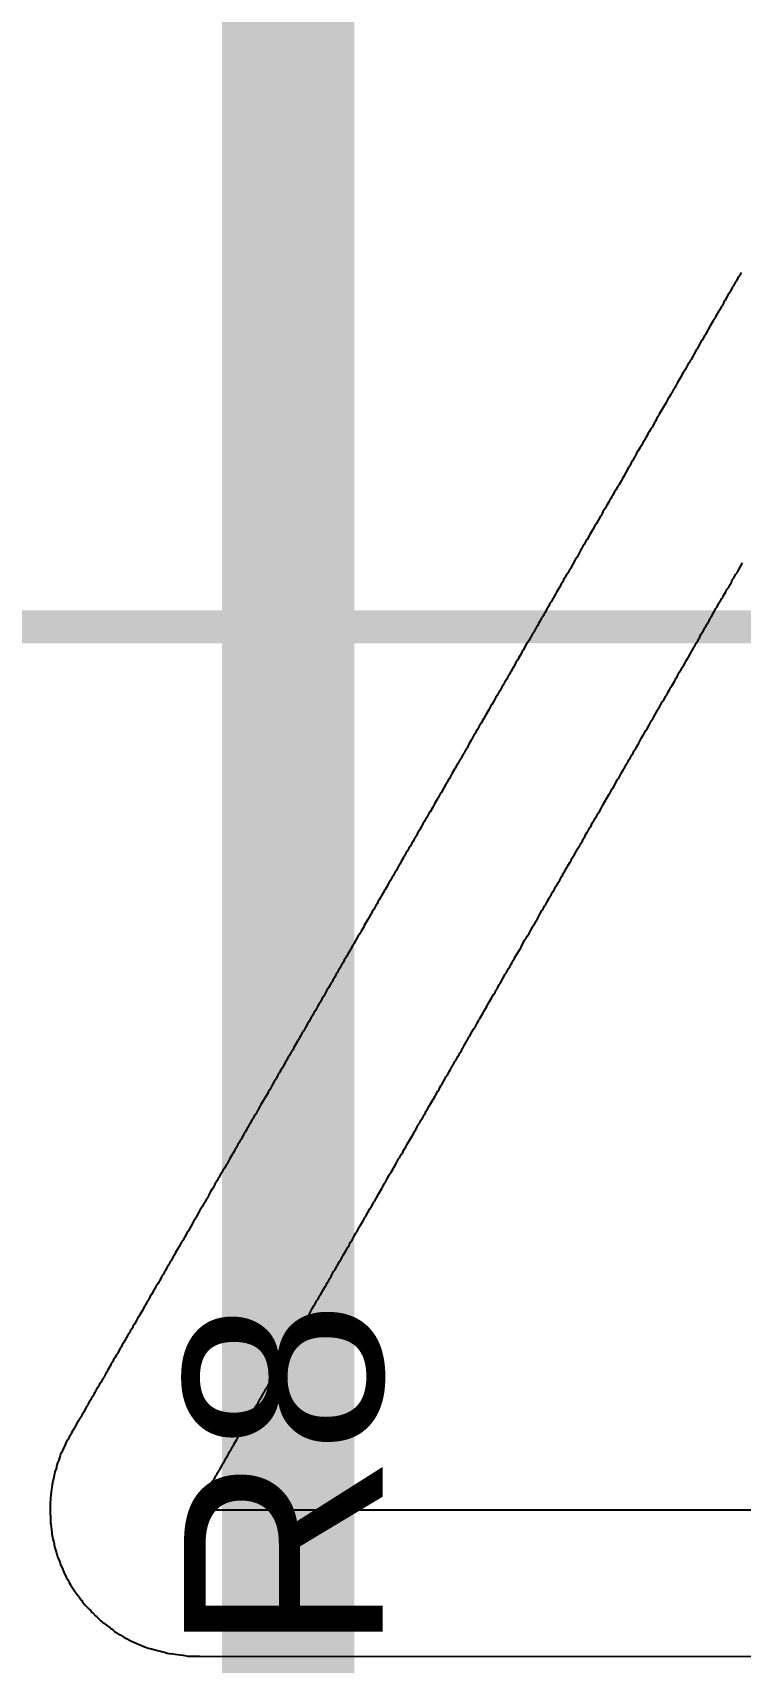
# Model space of a CAD drawing. Header units: inches. Extents: x -4 to 182, y -4 to 85.
# Drawn here: x 39.69 to 42.41, y 32.06 to 38.31 of the extents above; entities that cross this region are included whole.
import ezdxf

# ---------------------------------------------------------------- set-up
doc = ezdxf.new("R2010")
doc.units = ezdxf.units.IN
for name, color, linetype in [('Bottom Overlay', 54, 'Continuous'), ('Top Layer', 1, 'Continuous'), ('Top Overlay', 2, 'Continuous')]:
    doc.layers.add(name, color=color, linetype=linetype)
doc.styles.add('Arial', font='', dxfattribs={"height": 0.2})
doc.styles.add('Arial Black_Bold', font='', dxfattribs={"height": 0.2})
doc.styles.get('Arial').set_extended_font_data('Arial')
doc.styles.get('Arial Black_Bold').set_extended_font_data('Arial Black', bold=True)

# ---------------------------------------------------------------- blocks, each defined once
blk = doc.blocks.new('TB008A_508_02BE_15')
at = {"layer": 'Top Overlay'}
blk.add_lwpolyline([(-5.08, -6, 0.127, 0.127, 0), (5.08, -6, 0.127, 0.127, 0)], format="xyseb", dxfattribs=at)

msp = doc.modelspace()

# ---------------------------------------------------------------- linework, layer by layer
at = {"layer": 'Bottom Overlay'}
for p, q in [((42.4085, 37.3947), (42.4017, 37.3823)), ((42.377, 37.3407), (42.368, 37.3238)), ((42.3792, 37.343), (42.377, 37.3407)), ((42.3848, 37.3531), (42.3792, 37.343)), ((42.3871, 37.3587), (42.3848, 37.3531)), ((42.3893, 37.3609), (42.3871, 37.3587)), ((42.3961, 37.3733), (42.3893, 37.3609)), ((42.3983, 37.3789), (42.3961, 37.3733)), ((42.4017, 37.3823), (42.3983, 37.3789)), ((42.3331, 37.2642), (42.3252, 37.2496)), ((42.3354, 37.2665), (42.3331, 37.2642)), ((42.341, 37.2766), (42.3354, 37.2665)), ((42.3421, 37.2811), (42.341, 37.2766)), ((42.3466, 37.2879), (42.3421, 37.2811)), ((42.3556, 37.3047), (42.3466, 37.2879)), ((42.3579, 37.307), (42.3556, 37.3047)), ((42.3635, 37.3171), (42.3579, 37.307)), ((42.368, 37.3238), (42.3635, 37.3171)), ((42.2994, 37.2069), (42.2915, 37.1923)), ((42.3011, 37.2086), (42.2994, 37.2069)), ((42.3084, 37.2193), (42.3011, 37.2086)), ((42.3095, 37.2238), (42.3084, 37.2193)), ((42.314, 37.2305), (42.3095, 37.2238)), ((42.3185, 37.2384), (42.314, 37.2305)), ((42.3219, 37.2463), (42.3185, 37.2384)), ((42.3252, 37.2496), (42.3219, 37.2463)), ((42.269, 37.154), (42.2589, 37.1349)), ((42.2713, 37.1563), (42.269, 37.154)), ((42.2791, 37.1709), (42.2713, 37.1563)), ((42.2803, 37.1732), (42.2791, 37.1709)), ((42.2825, 37.1754), (42.2803, 37.1732)), ((42.2915, 37.1923), (42.2825, 37.1754)), ((42.2285, 37.0821), (42.224, 37.0753)), ((42.2375, 37.0989), (42.2285, 37.0821)), ((42.2398, 37.1012), (42.2375, 37.0989)), ((42.2499, 37.1203), (42.2398, 37.1012)), ((42.2544, 37.1282), (42.2499, 37.1203)), ((42.2589, 37.1349), (42.2544, 37.1282)), ((42.192, 37.0197), (42.1852, 37.0084)), ((42.1976, 37.0287), (42.192, 37.0197)), ((42.2044, 37.0422), (42.1976, 37.0287)), ((42.2094, 37.0483), (42.2044, 37.0422)), ((42.2105, 37.0506), (42.2094, 37.0483)), ((42.2139, 37.0585), (42.2105, 37.0506)), ((42.2162, 37.0607), (42.2139, 37.0585)), ((42.224, 37.0753), (42.2162, 37.0607)), ((42.1588, 36.9629), (42.1521, 36.9505)), ((42.1633, 36.9696), (42.1588, 36.9629)), ((42.1718, 36.9848), (42.1633, 36.9696)), ((42.1785, 36.9961), (42.1718, 36.9848)), ((42.1807, 37.0017), (42.1785, 36.9961)), ((42.1852, 37.0084), (42.1807, 37.0017)), ((42.1195, 36.8932), (42.115, 36.8864)), ((42.1251, 36.9033), (42.1195, 36.8932)), ((42.1273, 36.9089), (42.1251, 36.9033)), ((42.1318, 36.9157), (42.1273, 36.9089)), ((42.1386, 36.928), (42.1318, 36.9157)), ((42.1397, 36.9303), (42.1386, 36.928)), ((42.142, 36.9325), (42.1397, 36.9303)), ((42.1476, 36.9426), (42.142, 36.9325)), ((42.1498, 36.9483), (42.1476, 36.9426)), ((42.1521, 36.9505), (42.1498, 36.9483)), ((42.0852, 36.8353), (42.0784, 36.8218)), ((42.0925, 36.8459), (42.0852, 36.8353)), ((42.0936, 36.8504), (42.0925, 36.8459)), ((42.0981, 36.8572), (42.0936, 36.8504)), ((42.1048, 36.8696), (42.0981, 36.8572)), ((42.1093, 36.8763), (42.1048, 36.8696)), ((42.115, 36.8864), (42.1093, 36.8763)), ((42.0481, 36.7689), (42.0436, 36.7622)), ((42.0509, 36.7762), (42.0481, 36.7689)), ((42.0554, 36.783), (42.0509, 36.7762)), ((42.0621, 36.7953), (42.0554, 36.783)), ((42.0632, 36.7976), (42.0621, 36.7953)), ((42.0666, 36.801), (42.0632, 36.7976)), ((42.0756, 36.8178), (42.0666, 36.801)), ((42.0784, 36.8218), (42.0756, 36.8178)), ((42.007, 36.7009), (42.0053, 36.6947)), ((42.0126, 36.7087), (42.007, 36.7009)), ((42.0205, 36.7234), (42.0126, 36.7087)), ((42.0261, 36.7312), (42.0205, 36.7234)), ((42.0273, 36.7335), (42.0261, 36.7312)), ((42.0306, 36.7414), (42.0273, 36.7335)), ((42.034, 36.7447), (42.0306, 36.7414)), ((42.0385, 36.7526), (42.034, 36.7447)), ((42.0419, 36.7605), (42.0385, 36.7526)), ((42.0436, 36.7622), (42.0419, 36.7605)), ((41.9767, 36.6469), (41.9665, 36.6278)), ((41.9778, 36.6492), (41.9767, 36.6469)), ((41.9795, 36.6508), (41.9778, 36.6492)), ((41.984, 36.6576), (41.9795, 36.6508)), ((41.9868, 36.6649), (41.984, 36.6576)), ((41.9913, 36.6716), (41.9868, 36.6649)), ((41.9991, 36.6863), (41.9913, 36.6716)), ((42.0003, 36.6885), (41.9991, 36.6863)), ((42.0025, 36.6908), (42.0003, 36.6885)), ((42.0053, 36.6947), (42.0025, 36.6908)), ((41.9373, 36.5772), (41.935, 36.5749)), ((41.9384, 36.5794), (41.9373, 36.5772)), ((41.9407, 36.5817), (41.9384, 36.5794)), ((41.9474, 36.5941), (41.9407, 36.5817)), ((41.953, 36.6042), (41.9474, 36.5941)), ((41.9575, 36.6109), (41.953, 36.6042)), ((41.9665, 36.6278), (41.9575, 36.6109)), ((41.9013, 36.5165), (41.8934, 36.5018)), ((41.9024, 36.5187), (41.9013, 36.5165)), ((41.9047, 36.521), (41.9024, 36.5187)), ((41.9092, 36.5288), (41.9047, 36.521)), ((41.9126, 36.5367), (41.9092, 36.5288)), ((41.9148, 36.539), (41.9126, 36.5367)), ((41.9227, 36.5536), (41.9148, 36.539)), ((41.9272, 36.5603), (41.9227, 36.5536)), ((41.9339, 36.5727), (41.9272, 36.5603)), ((41.935, 36.5749), (41.9339, 36.5727)), ((41.8687, 36.4602), (41.853, 36.431)), ((41.871, 36.4625), (41.8687, 36.4602)), ((41.8755, 36.4704), (41.871, 36.4625)), ((41.8777, 36.476), (41.8755, 36.4704)), ((41.8833, 36.4839), (41.8777, 36.476)), ((41.8867, 36.4895), (41.8833, 36.4839)), ((41.8912, 36.4996), (41.8867, 36.4895)), ((41.8934, 36.5018), (41.8912, 36.4996)), ((41.8282, 36.3894), (41.826, 36.3871)), ((41.835, 36.4018), (41.8282, 36.3894)), ((41.8395, 36.4085), (41.835, 36.4018)), ((41.8473, 36.4231), (41.8395, 36.4085)), ((41.853, 36.431), (41.8473, 36.4231)), ((41.7922, 36.3275), (41.7832, 36.3107)), ((41.8001, 36.3399), (41.7922, 36.3275)), ((41.8012, 36.3444), (41.8001, 36.3399)), ((41.8057, 36.3512), (41.8012, 36.3444)), ((41.8125, 36.3635), (41.8057, 36.3512)), ((41.817, 36.3703), (41.8125, 36.3635)), ((41.826, 36.3871), (41.817, 36.3703)), ((41.7608, 36.2736), (41.7529, 36.259)), ((41.763, 36.2758), (41.7608, 36.2736)), ((41.772, 36.2927), (41.763, 36.2758)), ((41.7731, 36.2949), (41.772, 36.2927)), ((41.7787, 36.3028), (41.7731, 36.2949)), ((41.7832, 36.3107), (41.7787, 36.3028)), ((42.3995, 36.2556), (42.4051, 36.2635)), ((42.4051, 36.2635), (42.4141, 36.2803)), ((41.7236, 36.2072), (41.718, 36.1994)), ((41.7248, 36.2095), (41.7236, 36.2072)), ((41.727, 36.2151), (41.7248, 36.2095)), ((41.7349, 36.2275), (41.727, 36.2151)), ((41.7371, 36.2331), (41.7349, 36.2275)), ((41.7428, 36.241), (41.7371, 36.2331)), ((41.7484, 36.2511), (41.7428, 36.241)), ((41.7506, 36.2567), (41.7484, 36.2511)), ((41.7529, 36.259), (41.7506, 36.2567)), ((42.3668, 36.1982), (42.3713, 36.205)), ((42.3713, 36.205), (42.373, 36.2112)), ((42.373, 36.2112), (42.3753, 36.2168)), ((42.3753, 36.2168), (42.3792, 36.2207)), ((42.3792, 36.2207), (42.3803, 36.223)), ((42.3803, 36.223), (42.3882, 36.2376)), ((42.3882, 36.2376), (42.3927, 36.2421)), ((42.3927, 36.2421), (42.395, 36.2477)), ((42.395, 36.2477), (42.3995, 36.2556)), ((41.6854, 36.1443), (41.6826, 36.137)), ((41.6877, 36.1465), (41.6854, 36.1443)), ((41.6955, 36.1611), (41.6877, 36.1465)), ((41.7, 36.1679), (41.6955, 36.1611)), ((41.7057, 36.178), (41.7, 36.1679)), ((41.7102, 36.1847), (41.7057, 36.178)), ((41.718, 36.1994), (41.7102, 36.1847)), ((42.3275, 36.1319), (42.3342, 36.1443)), ((42.3342, 36.1443), (42.3376, 36.1476)), ((42.3376, 36.1476), (42.3399, 36.1533)), ((42.3399, 36.1533), (42.3455, 36.1634)), ((42.3455, 36.1634), (42.35, 36.1701)), ((42.35, 36.1701), (42.3511, 36.1746)), ((42.3511, 36.1746), (42.3534, 36.1769)), ((42.3534, 36.1769), (42.3545, 36.1791)), ((42.3545, 36.1791), (42.3595, 36.1853)), ((42.3595, 36.1853), (42.3668, 36.1982)), ((41.6494, 36.079), (41.6449, 36.0712)), ((41.6528, 36.0869), (41.6494, 36.079)), ((41.6551, 36.0892), (41.6528, 36.0869)), ((41.664, 36.106), (41.6551, 36.0892)), ((41.6657, 36.1077), (41.664, 36.106)), ((41.6702, 36.1145), (41.6657, 36.1077)), ((41.673, 36.1218), (41.6702, 36.1145)), ((41.6809, 36.133), (41.673, 36.1218)), ((41.6826, 36.137), (41.6809, 36.133)), ((42.2938, 36.0723), (42.3117, 36.106)), ((42.3117, 36.106), (42.314, 36.1083)), ((42.314, 36.1083), (42.3151, 36.1105)), ((42.3151, 36.1105), (42.3241, 36.1274)), ((42.3241, 36.1274), (42.3264, 36.1296)), ((42.3264, 36.1296), (42.3275, 36.1319)), ((41.6123, 36.0149), (41.6101, 36.0127)), ((41.6202, 36.0296), (41.6123, 36.0149)), ((41.6213, 36.0318), (41.6202, 36.0296)), ((41.623, 36.0335), (41.6213, 36.0318)), ((41.6275, 36.0402), (41.623, 36.0335)), ((41.6303, 36.0476), (41.6275, 36.0402)), ((41.6348, 36.0543), (41.6303, 36.0476)), ((41.6427, 36.0689), (41.6348, 36.0543)), ((41.6449, 36.0712), (41.6427, 36.0689)), ((42.2544, 36.006), (42.2589, 36.0138)), ((42.2589, 36.0138), (42.2634, 36.0206)), ((42.2634, 36.0206), (42.2701, 36.0329)), ((42.2701, 36.0329), (42.2724, 36.0352)), ((42.2724, 36.0352), (42.2758, 36.0431)), ((42.2758, 36.0431), (42.2803, 36.0509)), ((42.2803, 36.0509), (42.2859, 36.0588)), ((42.2859, 36.0588), (42.2887, 36.0661)), ((42.2887, 36.0661), (42.2904, 36.0678)), ((42.2904, 36.0678), (42.2915, 36.07)), ((42.2915, 36.07), (42.2938, 36.0723)), ((41.5876, 35.9745), (41.5718, 35.9452)), ((41.591, 35.9778), (41.5876, 35.9745)), ((41.5955, 35.9857), (41.591, 35.9778)), ((41.5988, 35.9936), (41.5955, 35.9857)), ((41.6011, 35.9958), (41.5988, 35.9936)), ((41.609, 36.0104), (41.6011, 35.9958)), ((41.6101, 36.0127), (41.609, 36.0104)), ((42.2083, 35.9216), (42.2263, 35.9553)), ((42.2263, 35.9553), (42.2285, 35.9576)), ((42.2285, 35.9576), (42.2297, 35.9598)), ((42.2297, 35.9598), (42.2342, 35.97)), ((42.2342, 35.97), (42.2353, 35.9722)), ((42.2353, 35.9722), (42.2432, 35.9835)), ((42.2432, 35.9835), (42.2443, 35.988)), ((42.2443, 35.988), (42.2499, 35.9958)), ((42.2499, 35.9958), (42.2544, 36.006)), ((41.5409, 35.8918), (41.5342, 35.8806)), ((41.5437, 35.8991), (41.5409, 35.8918)), ((41.5454, 35.9008), (41.5437, 35.8991)), ((41.5505, 35.907), (41.5454, 35.9008)), ((41.5516, 35.9092), (41.5505, 35.907)), ((41.5539, 35.9149), (41.5516, 35.9092)), ((41.5583, 35.9216), (41.5539, 35.9149)), ((41.564, 35.9317), (41.5583, 35.9216)), ((41.5662, 35.9374), (41.564, 35.9317)), ((41.5718, 35.9452), (41.5662, 35.9374)), ((42.1858, 35.8834), (42.1948, 35.9002)), ((42.1948, 35.9002), (42.1993, 35.907)), ((42.1993, 35.907), (42.2021, 35.9143)), ((42.2021, 35.9143), (42.2049, 35.9171)), ((42.2049, 35.9171), (42.206, 35.9194)), ((42.206, 35.9194), (42.2083, 35.9216)), ((41.5077, 35.8328), (41.4999, 35.8215)), ((41.5089, 35.835), (41.5077, 35.8328)), ((41.5134, 35.8451), (41.5089, 35.835)), ((41.5156, 35.8474), (41.5134, 35.8451)), ((41.5201, 35.8553), (41.5156, 35.8474)), ((41.5235, 35.8631), (41.5201, 35.8553)), ((41.5257, 35.8654), (41.5235, 35.8631)), ((41.5342, 35.8806), (41.5257, 35.8654)), ((42.1442, 35.8114), (42.1521, 35.826)), ((42.1521, 35.826), (42.1566, 35.8328)), ((42.1566, 35.8328), (42.1577, 35.8373)), ((42.1577, 35.8373), (42.1633, 35.8451)), ((42.1633, 35.8451), (42.1644, 35.8474)), ((42.1644, 35.8474), (42.1723, 35.862)), ((42.1723, 35.862), (42.1746, 35.8643)), ((42.1746, 35.8643), (42.1757, 35.8665)), ((42.1757, 35.8665), (42.1836, 35.8811)), ((42.1836, 35.8811), (42.1858, 35.8834)), ((41.4673, 35.7653), (41.4605, 35.7529)), ((41.4718, 35.7721), (41.4673, 35.7653)), ((41.4796, 35.7867), (41.4718, 35.7721)), ((41.4819, 35.7889), (41.4796, 35.7867)), ((41.4914, 35.8064), (41.4819, 35.7889)), ((41.4988, 35.817), (41.4914, 35.8064)), ((41.4999, 35.8215), (41.4988, 35.817)), ((42.1116, 35.7552), (42.1195, 35.7698)), ((42.1195, 35.7698), (42.1217, 35.7721)), ((42.1217, 35.7721), (42.1296, 35.7867)), ((42.1296, 35.7867), (42.1341, 35.7934)), ((42.1341, 35.7934), (42.1375, 35.8013)), ((42.1375, 35.8013), (42.1386, 35.8035)), ((42.1386, 35.8035), (42.1442, 35.8114)), ((41.4358, 35.7102), (41.429, 35.6978)), ((41.4403, 35.717), (41.4358, 35.7102)), ((41.447, 35.7293), (41.4403, 35.717)), ((41.4481, 35.7316), (41.447, 35.7293)), ((41.4526, 35.7383), (41.4481, 35.7316)), ((41.4605, 35.7529), (41.4526, 35.7383)), ((42.079, 35.699), (42.0801, 35.7012)), ((42.0801, 35.7012), (42.088, 35.7158)), ((42.088, 35.7158), (42.0902, 35.7181)), ((42.0902, 35.7181), (42.1003, 35.7372)), ((42.1003, 35.7372), (42.106, 35.7473)), ((42.106, 35.7473), (42.1116, 35.7552)), ((41.3964, 35.6416), (41.3919, 35.6349)), ((41.4032, 35.654), (41.3964, 35.6416)), ((41.411, 35.6652), (41.4032, 35.654)), ((41.4122, 35.6675), (41.411, 35.6652)), ((41.4144, 35.6731), (41.4122, 35.6675)), ((41.4212, 35.6832), (41.4144, 35.6731)), ((41.4223, 35.6855), (41.4212, 35.6832)), ((41.4268, 35.6956), (41.4223, 35.6855)), ((41.429, 35.6978), (41.4268, 35.6956)), ((42.0419, 35.636), (42.0475, 35.6439)), ((42.0475, 35.6439), (42.0554, 35.6585)), ((42.0554, 35.6585), (42.0644, 35.6754)), ((42.0644, 35.6754), (42.0666, 35.6776)), ((42.0666, 35.6776), (42.0677, 35.6798)), ((42.0677, 35.6798), (42.0767, 35.6967)), ((42.0767, 35.6967), (42.079, 35.699)), ((41.3604, 35.5798), (41.3576, 35.5725)), ((41.3638, 35.5854), (41.3604, 35.5798)), ((41.3717, 35.6), (41.3638, 35.5854)), ((41.3728, 35.6023), (41.3717, 35.6)), ((41.3751, 35.6045), (41.3728, 35.6023)), ((41.3829, 35.6191), (41.3751, 35.6045)), ((41.3886, 35.627), (41.3829, 35.6191)), ((41.3897, 35.6292), (41.3886, 35.627)), ((41.3919, 35.6349), (41.3897, 35.6292)), ((42.0025, 35.5663), (42.0115, 35.5831)), ((42.0115, 35.5831), (42.0149, 35.5865)), ((42.0149, 35.5865), (42.0183, 35.5944)), ((42.0183, 35.5944), (42.0261, 35.609)), ((42.0261, 35.609), (42.0318, 35.6191)), ((42.0318, 35.6191), (42.034, 35.6214)), ((42.034, 35.6214), (42.0351, 35.6236)), ((42.0351, 35.6236), (42.0419, 35.636)), ((41.329, 35.5247), (41.3222, 35.5123)), ((41.3301, 35.5269), (41.329, 35.5247)), ((41.3323, 35.5292), (41.3301, 35.5269)), ((41.3368, 35.537), (41.3323, 35.5292)), ((41.3413, 35.5472), (41.3368, 35.537)), ((41.3436, 35.5494), (41.3413, 35.5472)), ((41.3514, 35.564), (41.3436, 35.5494)), ((41.3526, 35.5663), (41.3514, 35.564)), ((41.3548, 35.5685), (41.3526, 35.5663)), ((41.3576, 35.5725), (41.3548, 35.5685)), ((41.971, 35.5112), (41.9744, 35.5191)), ((41.9744, 35.5191), (41.9778, 35.5247)), ((41.9778, 35.5247), (41.9823, 35.5314)), ((41.9823, 35.5314), (41.989, 35.5438)), ((41.989, 35.5438), (41.9935, 35.5505)), ((41.9935, 35.5505), (41.9963, 35.5578)), ((41.9963, 35.5578), (41.9991, 35.5618)), ((41.9991, 35.5618), (42.0014, 35.564)), ((42.0014, 35.564), (42.0025, 35.5663)), ((41.2885, 35.4538), (41.284, 35.4471)), ((41.2941, 35.4639), (41.2885, 35.4538)), ((41.2975, 35.4718), (41.2941, 35.4639)), ((41.2997, 35.4741), (41.2975, 35.4718)), ((41.3076, 35.4887), (41.2997, 35.4741)), ((41.3087, 35.4909), (41.3076, 35.4887)), ((41.311, 35.4932), (41.3087, 35.4909)), ((41.32, 35.5101), (41.311, 35.4932)), ((41.3222, 35.5123), (41.32, 35.5101)), ((41.9339, 35.4493), (41.9373, 35.4527)), ((41.9373, 35.4527), (41.9384, 35.455)), ((41.9384, 35.455), (41.9463, 35.4696)), ((41.9463, 35.4696), (41.9485, 35.4718)), ((41.9485, 35.4718), (41.9508, 35.4774)), ((41.9508, 35.4774), (41.9564, 35.4876)), ((41.9564, 35.4876), (41.9587, 35.4898)), ((41.9587, 35.4898), (41.9598, 35.4921)), ((41.9598, 35.4921), (41.9688, 35.5089)), ((41.9688, 35.5089), (41.971, 35.5112)), ((41.2536, 35.3942), (41.2457, 35.3796)), ((41.2547, 35.3965), (41.2536, 35.3942)), ((41.257, 35.3987), (41.2547, 35.3965)), ((41.2671, 35.4178), (41.257, 35.3987)), ((41.2761, 35.4347), (41.2671, 35.4178)), ((41.2784, 35.437), (41.2761, 35.4347)), ((41.284, 35.4471), (41.2784, 35.437)), ((41.8934, 35.3785), (41.9013, 35.3931)), ((41.9013, 35.3931), (41.9047, 35.3965)), ((41.9047, 35.3965), (41.9058, 35.3987)), ((41.9058, 35.3987), (41.9137, 35.4133)), ((41.9137, 35.4133), (41.9182, 35.4201)), ((41.9182, 35.4201), (41.9339, 35.4493)), ((41.2143, 35.3256), (41.2098, 35.3189)), ((41.2233, 35.3414), (41.2143, 35.3256)), ((41.2311, 35.356), (41.2233, 35.3414)), ((41.2356, 35.3627), (41.2311, 35.356)), ((41.2424, 35.3751), (41.2356, 35.3627)), ((41.2435, 35.3774), (41.2424, 35.3751)), ((41.2457, 35.3796), (41.2435, 35.3774)), ((41.8631, 35.3245), (41.8721, 35.3414)), ((41.8721, 35.3414), (41.8743, 35.3436)), ((41.8743, 35.3436), (41.8777, 35.3515)), ((41.8777, 35.3515), (41.8788, 35.3538)), ((41.8788, 35.3538), (41.8878, 35.3684)), ((41.8878, 35.3684), (41.8934, 35.3785)), ((41.1805, 35.2672), (41.176, 35.2604)), ((41.1873, 35.2795), (41.1805, 35.2672)), ((41.1918, 35.2874), (41.1873, 35.2795)), ((41.1996, 35.302), (41.1918, 35.2874)), ((41.2019, 35.3043), (41.1996, 35.302)), ((41.2098, 35.3189), (41.2019, 35.3043)), ((41.8204, 35.2503), (41.8282, 35.2649)), ((41.8282, 35.2649), (41.8327, 35.2717)), ((41.8327, 35.2717), (41.8338, 35.2762)), ((41.8338, 35.2762), (41.8383, 35.284)), ((41.8383, 35.284), (41.8406, 35.2863)), ((41.8406, 35.2863), (41.8417, 35.2885)), ((41.8417, 35.2885), (41.8485, 35.3009)), ((41.8485, 35.3009), (41.853, 35.3076)), ((41.853, 35.3076), (41.8597, 35.32)), ((41.8597, 35.32), (41.862, 35.3223)), ((41.862, 35.3223), (41.8631, 35.3245)), ((41.1445, 35.2053), (41.1378, 35.193)), ((41.149, 35.2121), (41.1445, 35.2053)), ((41.1524, 35.2177), (41.149, 35.2121)), ((41.1569, 35.2278), (41.1524, 35.2177)), ((41.158, 35.2301), (41.1569, 35.2278)), ((41.1603, 35.2323), (41.158, 35.2301)), ((41.1631, 35.2362), (41.1603, 35.2323)), ((41.1659, 35.2436), (41.1631, 35.2362)), ((41.1738, 35.2548), (41.1659, 35.2436)), ((41.176, 35.2604), (41.1738, 35.2548)), ((41.7889, 35.1963), (41.7911, 35.2019)), ((41.7911, 35.2019), (41.799, 35.2132)), ((41.799, 35.2132), (41.8012, 35.2188)), ((41.8012, 35.2188), (41.8057, 35.2267)), ((41.8057, 35.2267), (41.808, 35.2289)), ((41.808, 35.2289), (41.8114, 35.2368)), ((41.8114, 35.2368), (41.817, 35.2469)), ((41.817, 35.2469), (41.8204, 35.2503)), ((41.1097, 35.1446), (41.1041, 35.1345)), ((41.1131, 35.1525), (41.1097, 35.1446)), ((41.1153, 35.1547), (41.1131, 35.1525)), ((41.1232, 35.1693), (41.1153, 35.1547)), ((41.1277, 35.1761), (41.1232, 35.1693)), ((41.1333, 35.1862), (41.1277, 35.1761)), ((41.1378, 35.193), (41.1333, 35.1862)), ((41.7506, 35.1311), (41.7563, 35.139)), ((41.7563, 35.139), (41.7591, 35.1463)), ((41.7591, 35.1463), (41.7608, 35.1502)), ((41.7608, 35.1502), (41.7686, 35.1615)), ((41.7686, 35.1615), (41.7754, 35.1738)), ((41.7754, 35.1738), (41.7799, 35.1817)), ((41.7799, 35.1817), (41.781, 35.184)), ((41.781, 35.184), (41.7889, 35.1963)), ((41.0748, 35.0828), (41.0692, 35.0749)), ((41.0759, 35.085), (41.0748, 35.0828)), ((41.0804, 35.0951), (41.0759, 35.085)), ((41.0816, 35.0974), (41.0804, 35.0951)), ((41.0838, 35.0996), (41.0816, 35.0974)), ((41.0917, 35.1142), (41.0838, 35.0996)), ((41.0928, 35.1165), (41.0917, 35.1142)), ((41.0951, 35.1187), (41.0928, 35.1165)), ((41.0996, 35.1266), (41.0951, 35.1187)), ((41.1018, 35.1322), (41.0996, 35.1266)), ((41.1041, 35.1345), (41.1018, 35.1322)), ((41.7124, 35.0636), (41.7203, 35.0783)), ((41.7203, 35.0783), (41.7225, 35.0805)), ((41.7225, 35.0805), (41.7259, 35.0884)), ((41.7259, 35.0884), (41.7304, 35.0962)), ((41.7304, 35.0962), (41.7349, 35.103)), ((41.7349, 35.103), (41.7377, 35.1103)), ((41.7377, 35.1103), (41.7405, 35.1142)), ((41.7405, 35.1142), (41.7428, 35.1165)), ((41.7428, 35.1165), (41.7439, 35.1187)), ((41.7439, 35.1187), (41.7506, 35.1311)), ((41.0377, 35.0209), (41.0298, 35.0063)), ((41.0388, 35.0232), (41.0377, 35.0209)), ((41.0411, 35.0254), (41.0388, 35.0232)), ((41.0467, 35.0355), (41.0411, 35.0254)), ((41.0501, 35.0411), (41.0467, 35.0355)), ((41.0591, 35.058), (41.0501, 35.0411)), ((41.0602, 35.0603), (41.0591, 35.058)), ((41.0625, 35.0625), (41.0602, 35.0603)), ((41.0681, 35.0726), (41.0625, 35.0625)), ((41.0692, 35.0749), (41.0681, 35.0726)), ((41.6798, 35.0074), (41.6832, 35.0153)), ((41.6832, 35.0153), (41.6843, 35.0175)), ((41.6843, 35.0175), (41.6922, 35.0288)), ((41.6922, 35.0288), (41.6989, 35.0411)), ((41.6989, 35.0411), (41.7034, 35.0479)), ((41.7034, 35.0479), (41.7045, 35.0524)), ((41.7045, 35.0524), (41.7124, 35.0636)), ((40.9984, 34.9512), (40.9927, 34.9433)), ((41.0062, 34.9658), (40.9984, 34.9512)), ((41.0096, 34.9714), (41.0062, 34.9658)), ((41.0113, 34.9731), (41.0096, 34.9714)), ((41.0141, 34.9804), (41.0113, 34.9731)), ((41.0197, 34.9883), (41.0141, 34.9804)), ((41.0231, 34.9939), (41.0197, 34.9883)), ((41.0276, 35.004), (41.0231, 34.9939)), ((41.0298, 35.0063), (41.0276, 35.004)), ((41.6438, 34.9467), (41.6483, 34.9534)), ((41.6483, 34.9534), (41.6551, 34.9658)), ((41.6551, 34.9658), (41.6573, 34.9681)), ((41.6573, 34.9681), (41.6663, 34.9849)), ((41.6663, 34.9849), (41.6708, 34.9917)), ((41.6708, 34.9917), (41.6719, 34.9962)), ((41.6719, 34.9962), (41.6798, 35.0074)), ((40.9613, 34.8893), (40.9584, 34.882)), ((40.9657, 34.8961), (40.9613, 34.8893)), ((40.9714, 34.9062), (40.9657, 34.8961)), ((40.9759, 34.913), (40.9714, 34.9062)), ((40.9804, 34.9208), (40.9759, 34.913)), ((40.986, 34.9298), (40.9804, 34.9208)), ((40.9899, 34.936), (40.986, 34.9298)), ((40.9927, 34.9433), (40.9899, 34.936)), ((41.6078, 34.8848), (41.6179, 34.8995)), ((41.6179, 34.8995), (41.6191, 34.904)), ((41.6191, 34.904), (41.6269, 34.9152)), ((41.6269, 34.9152), (41.6348, 34.9298)), ((41.6348, 34.9298), (41.6438, 34.9467)), ((40.9309, 34.8354), (40.9219, 34.8185)), ((40.9388, 34.85), (40.9309, 34.8354)), ((40.9444, 34.8579), (40.9388, 34.85)), ((40.95, 34.868), (40.9444, 34.8579)), ((40.9584, 34.882), (40.95, 34.868)), ((41.5696, 34.8174), (41.5786, 34.8342)), ((41.5786, 34.8342), (41.5808, 34.8365)), ((41.5808, 34.8365), (41.582, 34.8387)), ((41.582, 34.8387), (41.5876, 34.8489)), ((41.5876, 34.8489), (41.5932, 34.8567)), ((41.5932, 34.8567), (41.6011, 34.8714)), ((41.6011, 34.8714), (41.6067, 34.8803)), ((41.6067, 34.8803), (41.6078, 34.8848)), ((40.8904, 34.7645), (40.8848, 34.7567)), ((40.8949, 34.7724), (40.8904, 34.7645)), ((40.8983, 34.7803), (40.8949, 34.7724)), ((40.9005, 34.7825), (40.8983, 34.7803)), ((40.9062, 34.7926), (40.9005, 34.7825)), ((40.9106, 34.7994), (40.9062, 34.7926)), ((40.9185, 34.814), (40.9106, 34.7994)), ((40.9196, 34.8162), (40.9185, 34.814)), ((40.9219, 34.8185), (40.9196, 34.8162)), ((41.5314, 34.7522), (41.5387, 34.7628)), ((41.5387, 34.7628), (41.5415, 34.769)), ((41.5415, 34.769), (41.5471, 34.7791)), ((41.5471, 34.7791), (41.5494, 34.7814)), ((41.5494, 34.7814), (41.5572, 34.796)), ((41.5572, 34.796), (41.5628, 34.8039)), ((41.5628, 34.8039), (41.5651, 34.8095)), ((41.5651, 34.8095), (41.5696, 34.8174)), ((40.8544, 34.7038), (40.8499, 34.6937)), ((40.8555, 34.7061), (40.8544, 34.7038)), ((40.8578, 34.7083), (40.8555, 34.7061)), ((40.8634, 34.7184), (40.8578, 34.7083)), ((40.8679, 34.7252), (40.8634, 34.7184)), ((40.8724, 34.733), (40.8679, 34.7252)), ((40.8758, 34.7409), (40.8724, 34.733)), ((40.8775, 34.7426), (40.8758, 34.7409)), ((40.882, 34.7493), (40.8775, 34.7426)), ((40.8848, 34.7567), (40.882, 34.7493)), ((41.4943, 34.6858), (41.5032, 34.7027)), ((41.5032, 34.7027), (41.5055, 34.7049)), ((41.5055, 34.7049), (41.5066, 34.7072)), ((41.5066, 34.7072), (41.5156, 34.724)), ((41.5156, 34.724), (41.5201, 34.7308)), ((41.5201, 34.7308), (41.5257, 34.7409)), ((41.5257, 34.7409), (41.5302, 34.7477)), ((41.5302, 34.7477), (41.5314, 34.7522)), ((40.8184, 34.6408), (40.8128, 34.6307)), ((40.8241, 34.6498), (40.8184, 34.6408)), ((40.8319, 34.6644), (40.8241, 34.6498)), ((40.8331, 34.6667), (40.8319, 34.6644)), ((40.8353, 34.6689), (40.8331, 34.6667)), ((40.8381, 34.6729), (40.8353, 34.6689)), ((40.8409, 34.6802), (40.8381, 34.6729)), ((40.8488, 34.6914), (40.8409, 34.6802)), ((40.8499, 34.6937), (40.8488, 34.6914)), ((41.4639, 34.633), (41.4661, 34.6386)), ((41.4661, 34.6386), (41.4735, 34.6493)), ((41.4735, 34.6493), (41.4802, 34.6628)), ((41.4802, 34.6628), (41.483, 34.6667)), ((41.483, 34.6667), (41.492, 34.6836)), ((41.492, 34.6836), (41.4943, 34.6858)), ((40.7813, 34.5756), (40.7768, 34.5689)), ((40.7903, 34.5925), (40.7813, 34.5756)), ((40.7926, 34.5947), (40.7903, 34.5925)), ((40.7982, 34.6048), (40.7926, 34.5947)), ((40.8004, 34.6105), (40.7982, 34.6048)), ((40.8061, 34.6183), (40.8004, 34.6105)), ((40.8128, 34.6307), (40.8061, 34.6183)), ((41.4279, 34.5722), (41.4324, 34.579)), ((41.4324, 34.579), (41.4347, 34.5846)), ((41.4347, 34.5846), (41.4358, 34.5869)), ((41.4358, 34.5869), (41.4431, 34.5975)), ((41.4431, 34.5975), (41.4515, 34.6127)), ((41.4515, 34.6127), (41.4583, 34.6251)), ((41.4583, 34.6251), (41.4639, 34.633)), ((40.7442, 34.5126), (40.7375, 34.5003)), ((40.7487, 34.5194), (40.7442, 34.5126)), ((40.7572, 34.5346), (40.7487, 34.5194)), ((40.7645, 34.5453), (40.7572, 34.5346)), ((40.7656, 34.5497), (40.7645, 34.5453)), ((40.7701, 34.5565), (40.7656, 34.5497)), ((40.7757, 34.5644), (40.7701, 34.5565)), ((40.7768, 34.5689), (40.7757, 34.5644)), ((41.3897, 34.5048), (41.3964, 34.5171)), ((41.3964, 34.5171), (41.4009, 34.5239)), ((41.4009, 34.5239), (41.402, 34.5284)), ((41.402, 34.5284), (41.4043, 34.5306)), ((41.4043, 34.5306), (41.4054, 34.5329)), ((41.4054, 34.5329), (41.4099, 34.5396)), ((41.4099, 34.5396), (41.4178, 34.5542)), ((41.4178, 34.5542), (41.42, 34.5565)), ((41.42, 34.5565), (41.4223, 34.5621)), ((41.4223, 34.5621), (41.4279, 34.5722)), ((40.7099, 34.4514), (40.706, 34.4452)), ((40.7127, 34.4587), (40.7099, 34.4514)), ((40.7172, 34.4654), (40.7127, 34.4587)), ((40.724, 34.4778), (40.7172, 34.4654)), ((40.7296, 34.4857), (40.724, 34.4778)), ((40.7375, 34.5003), (40.7296, 34.4857)), ((41.3559, 34.4463), (41.3638, 34.4609)), ((41.3638, 34.4609), (41.3661, 34.4632)), ((41.3661, 34.4632), (41.3762, 34.4823)), ((41.3762, 34.4823), (41.3818, 34.4924)), ((41.3818, 34.4924), (41.3897, 34.5048)), ((40.6723, 34.3889), (40.6621, 34.3698)), ((40.6745, 34.3912), (40.6723, 34.3889)), ((40.6813, 34.4036), (40.6745, 34.3912)), ((40.6824, 34.4058), (40.6813, 34.4036)), ((40.6846, 34.4081), (40.6824, 34.4058)), ((40.6886, 34.4142), (40.6846, 34.4081)), ((40.6914, 34.4216), (40.6886, 34.4142)), ((40.6959, 34.4283), (40.6914, 34.4216)), ((40.7037, 34.4429), (40.6959, 34.4283)), ((40.706, 34.4452), (40.7037, 34.4429)), ((41.3211, 34.3867), (41.3256, 34.3946)), ((41.3256, 34.3946), (41.3267, 34.3968)), ((41.3267, 34.3968), (41.3346, 34.4092)), ((41.3346, 34.4092), (41.3368, 34.4148)), ((41.3368, 34.4148), (41.3413, 34.4227)), ((41.3413, 34.4227), (41.3436, 34.4249)), ((41.3436, 34.4249), (41.3447, 34.4272)), ((41.3447, 34.4272), (41.3537, 34.444)), ((41.3537, 34.444), (41.3559, 34.4463)), ((40.6374, 34.3282), (40.6352, 34.3226)), ((40.6419, 34.335), (40.6374, 34.3282)), ((40.6464, 34.3428), (40.6419, 34.335)), ((40.6515, 34.3513), (40.6464, 34.3428)), ((40.6571, 34.3603), (40.6515, 34.3513)), ((40.6599, 34.3676), (40.6571, 34.3603)), ((40.6621, 34.3698), (40.6599, 34.3676)), ((41.2795, 34.3136), (41.2885, 34.3305)), ((41.2885, 34.3305), (41.293, 34.3372)), ((41.293, 34.3372), (41.2997, 34.3496)), ((41.2997, 34.3496), (41.302, 34.3518)), ((41.302, 34.3518), (41.3042, 34.3575)), ((41.3042, 34.3575), (41.3098, 34.3676)), ((41.3098, 34.3676), (41.3121, 34.3698)), ((41.3121, 34.3698), (41.3132, 34.3721)), ((41.3132, 34.3721), (41.3211, 34.3867)), ((40.607, 34.2743), (40.5992, 34.2596)), ((40.616, 34.2911), (40.607, 34.2743)), ((40.6233, 34.3007), (40.616, 34.2911)), ((40.6262, 34.308), (40.6233, 34.3007)), ((40.6307, 34.3147), (40.6262, 34.308)), ((40.6352, 34.3226), (40.6307, 34.3147)), ((41.2491, 34.2608), (41.2519, 34.2681)), ((41.2519, 34.2681), (41.2564, 34.2748)), ((41.2564, 34.2748), (41.2581, 34.2765)), ((41.2581, 34.2765), (41.2761, 34.3102)), ((41.2761, 34.3102), (41.2795, 34.3136)), ((40.5654, 34.2023), (40.5609, 34.1955)), ((40.5733, 34.2169), (40.5654, 34.2023)), ((40.5756, 34.2192), (40.5733, 34.2169)), ((40.5812, 34.2293), (40.5756, 34.2192)), ((40.5924, 34.2473), (40.5812, 34.2293)), ((40.5935, 34.2518), (40.5924, 34.2473)), ((40.5992, 34.2596), (40.5935, 34.2518)), ((41.212, 34.1989), (41.2165, 34.2057)), ((41.2165, 34.2057), (41.2233, 34.218)), ((41.2233, 34.218), (41.2255, 34.2203)), ((41.2255, 34.2203), (41.2266, 34.2225)), ((41.2266, 34.2225), (41.2334, 34.2349)), ((41.2334, 34.2349), (41.2356, 34.2371)), ((41.2356, 34.2371), (41.2367, 34.2394)), ((41.2367, 34.2394), (41.2446, 34.254)), ((41.2446, 34.254), (41.2491, 34.2608)), ((40.5306, 34.1427), (40.5227, 34.1281)), ((40.5362, 34.1506), (40.5306, 34.1427)), ((40.5373, 34.1528), (40.5362, 34.1506)), ((40.5396, 34.1584), (40.5373, 34.1528)), ((40.5452, 34.1663), (40.5396, 34.1584)), ((40.5542, 34.1832), (40.5452, 34.1663)), ((40.5609, 34.1955), (40.5542, 34.1832)), ((41.1727, 34.1292), (41.1805, 34.1438)), ((41.1805, 34.1438), (41.185, 34.1506)), ((41.185, 34.1506), (41.1918, 34.1629)), ((41.1918, 34.1629), (41.1963, 34.1697)), ((41.1963, 34.1697), (41.1974, 34.1742)), ((41.1974, 34.1742), (41.203, 34.182)), ((41.203, 34.182), (41.2041, 34.1843)), ((41.2041, 34.1843), (41.212, 34.1989)), ((40.498, 34.0865), (40.489, 34.0696)), ((40.4991, 34.0887), (40.498, 34.0865)), ((40.5013, 34.091), (40.4991, 34.0887)), ((40.5047, 34.0966), (40.5013, 34.091)), ((40.507, 34.1022), (40.5047, 34.0966)), ((40.5126, 34.1101), (40.507, 34.1022)), ((40.5171, 34.1179), (40.5126, 34.1101)), ((40.5205, 34.1258), (40.5171, 34.1179)), ((40.5227, 34.1281), (40.5205, 34.1258)), ((41.1412, 34.0741), (41.1479, 34.0865)), ((41.1479, 34.0865), (41.1524, 34.0932)), ((41.1524, 34.0932), (41.1547, 34.0988)), ((41.1547, 34.0988), (41.1592, 34.1067)), ((41.1592, 34.1067), (41.1614, 34.109)), ((41.1614, 34.109), (41.1625, 34.1112)), ((41.1625, 34.1112), (41.1648, 34.1168)), ((41.1648, 34.1168), (41.1693, 34.1247)), ((41.1693, 34.1247), (41.1715, 34.1269)), ((41.1715, 34.1269), (41.1727, 34.1292)), ((40.4586, 34.0167), (40.453, 34.0089)), ((40.462, 34.0224), (40.4586, 34.0167)), ((40.4648, 34.0286), (40.462, 34.0224)), ((40.4721, 34.0392), (40.4648, 34.0286)), ((40.4732, 34.0415), (40.4721, 34.0392)), ((40.4766, 34.0494), (40.4732, 34.0415)), ((40.4822, 34.0572), (40.4766, 34.0494)), ((40.4833, 34.0595), (40.4822, 34.0572)), ((40.4867, 34.0673), (40.4833, 34.0595)), ((40.489, 34.0696), (40.4867, 34.0673)), ((41.1041, 34.0111), (41.1097, 34.019)), ((41.1097, 34.019), (41.1125, 34.0263)), ((41.1125, 34.0263), (41.1164, 34.0325)), ((41.1164, 34.0325), (41.1209, 34.0404)), ((41.1209, 34.0404), (41.1265, 34.0505)), ((41.1265, 34.0505), (41.131, 34.0572)), ((41.131, 34.0572), (41.1367, 34.0673)), ((41.1367, 34.0673), (41.1412, 34.0741)), ((40.4249, 33.9583), (40.4193, 33.9493)), ((40.4327, 33.9729), (40.4249, 33.9583)), ((40.435, 33.9751), (40.4327, 33.9729)), ((40.4406, 33.9853), (40.435, 33.9751)), ((40.444, 33.9931), (40.4406, 33.9853)), ((40.4462, 33.9954), (40.444, 33.9931)), ((40.4502, 34.0016), (40.4462, 33.9954)), ((40.453, 34.0089), (40.4502, 34.0016)), ((41.0653, 33.9431), (41.0737, 33.9583)), ((41.0737, 33.9583), (41.0771, 33.9639)), ((41.0771, 33.9639), (41.0827, 33.974)), ((41.0827, 33.974), (41.0849, 33.9763)), ((41.0849, 33.9763), (41.0894, 33.9864)), ((41.0894, 33.9864), (41.0939, 33.9943)), ((41.0939, 33.9943), (41.0973, 33.9976)), ((41.0973, 33.9976), (41.0996, 34.0033)), ((41.0996, 34.0033), (41.1041, 34.0111)), ((40.3861, 33.8902), (40.3816, 33.8835)), ((40.3889, 33.8976), (40.3861, 33.8902)), ((40.3934, 33.9043), (40.3889, 33.8976)), ((40.3979, 33.9122), (40.3934, 33.9043)), ((40.4013, 33.92), (40.3979, 33.9122)), ((40.4035, 33.9223), (40.4013, 33.92)), ((40.4103, 33.9347), (40.4035, 33.9223)), ((40.4148, 33.9414), (40.4103, 33.9347)), ((40.4193, 33.9493), (40.4148, 33.9414)), ((41.0321, 33.8852), (41.04, 33.8998)), ((41.04, 33.8998), (41.0422, 33.902)), ((41.0422, 33.902), (41.0456, 33.9099)), ((41.0456, 33.9099), (41.0512, 33.92)), ((41.0512, 33.92), (41.0568, 33.929)), ((41.0568, 33.929), (41.058, 33.9324)), ((41.058, 33.9324), (41.0653, 33.9431)), ((40.3473, 33.8256), (40.3428, 33.8155)), ((40.3495, 33.8278), (40.3473, 33.8256)), ((40.3563, 33.8402), (40.3495, 33.8278)), ((40.3574, 33.8425), (40.3563, 33.8402)), ((40.3597, 33.8447), (40.3574, 33.8425)), ((40.3653, 33.8548), (40.3597, 33.8447)), ((40.3664, 33.8593), (40.3653, 33.8548)), ((40.3709, 33.8661), (40.3664, 33.8593)), ((40.3788, 33.8807), (40.3709, 33.8661)), ((40.3816, 33.8835), (40.3788, 33.8807)), ((40.9894, 33.811), (40.9984, 33.8278)), ((40.9984, 33.8278), (41.0006, 33.8301)), ((41.0006, 33.8301), (41.0085, 33.8447)), ((41.0085, 33.8447), (41.0175, 33.8616)), ((41.0175, 33.8616), (41.022, 33.8683)), ((41.022, 33.8683), (41.0287, 33.8807)), ((41.0287, 33.8807), (41.031, 33.8829)), ((41.031, 33.8829), (41.0321, 33.8852)), ((40.3136, 33.766), (40.3068, 33.7536)), ((40.3147, 33.7682), (40.3136, 33.766)), ((40.3169, 33.7705), (40.3147, 33.7682)), ((40.3259, 33.7874), (40.3169, 33.7705)), ((40.3338, 33.802), (40.3259, 33.7874)), ((40.3417, 33.8132), (40.3338, 33.802)), ((40.3428, 33.8155), (40.3417, 33.8132)), ((40.959, 33.7592), (40.9646, 33.7694)), ((40.9646, 33.7694), (40.9669, 33.7716)), ((40.9669, 33.7716), (40.9759, 33.7885)), ((40.9759, 33.7885), (40.9837, 33.8031)), ((40.9837, 33.8031), (40.9894, 33.811)), ((40.2809, 33.7098), (40.2652, 33.6805)), ((40.2866, 33.7176), (40.2809, 33.7098)), ((40.3046, 33.7514), (40.2866, 33.7176)), ((40.3068, 33.7536), (40.3046, 33.7514)), ((40.9219, 33.6951), (40.9298, 33.7098)), ((40.9298, 33.7098), (40.932, 33.712)), ((40.932, 33.712), (40.9331, 33.7143)), ((40.9331, 33.7143), (40.9433, 33.7334)), ((40.9433, 33.7334), (40.9455, 33.7356)), ((40.9455, 33.7356), (40.9466, 33.7379)), ((40.9466, 33.7379), (40.9545, 33.7525)), ((40.9545, 33.7525), (40.959, 33.7592)), ((40.2416, 33.6412), (40.2371, 33.6344)), ((40.2495, 33.6558), (40.2416, 33.6412)), ((40.2517, 33.658), (40.2495, 33.6558)), ((40.2607, 33.6749), (40.2517, 33.658)), ((40.2618, 33.6772), (40.2607, 33.6749)), ((40.2652, 33.6805), (40.2618, 33.6772)), ((40.8814, 33.6243), (40.8893, 33.6389)), ((40.8893, 33.6389), (40.8949, 33.6479)), ((40.8949, 33.6479), (40.8994, 33.6558)), ((40.8994, 33.6558), (40.9039, 33.6625)), ((40.9039, 33.6625), (40.905, 33.667)), ((40.905, 33.667), (40.9095, 33.6749)), ((40.9095, 33.6749), (40.9151, 33.6828)), ((40.9151, 33.6828), (40.9219, 33.6951)), ((40.2056, 33.5793), (40.1977, 33.5647)), ((40.2101, 33.5861), (40.2056, 33.5793)), ((40.2135, 33.5917), (40.2101, 33.5861)), ((40.218, 33.6018), (40.2135, 33.5917)), ((40.2202, 33.6041), (40.218, 33.6018)), ((40.227, 33.6164), (40.2202, 33.6041)), ((40.2281, 33.6187), (40.227, 33.6164)), ((40.2337, 33.6266), (40.2281, 33.6187)), ((40.2348, 33.6288), (40.2337, 33.6266)), ((40.2371, 33.6344), (40.2348, 33.6288)), ((40.8488, 33.567), (40.8668, 33.6007)), ((40.8668, 33.6007), (40.8713, 33.6074)), ((40.8713, 33.6074), (40.878, 33.6198)), ((40.878, 33.6198), (40.8803, 33.6221)), ((40.8803, 33.6221), (40.8814, 33.6243)), ((40.1696, 33.5152), (40.1623, 33.5045)), ((40.1809, 33.5355), (40.1696, 33.5152)), ((40.1831, 33.5411), (40.1809, 33.5355)), ((40.1859, 33.5462), (40.1831, 33.5411)), ((40.191, 33.5523), (40.1859, 33.5462)), ((40.1921, 33.5546), (40.191, 33.5523)), ((40.1955, 33.5625), (40.1921, 33.5546)), ((40.1977, 33.5647), (40.1955, 33.5625)), ((40.8151, 33.5085), (40.8184, 33.5164)), ((40.8184, 33.5164), (40.8196, 33.5186)), ((40.8196, 33.5186), (40.8274, 33.5298)), ((40.8274, 33.5298), (40.8297, 33.5355)), ((40.8297, 33.5355), (40.8342, 33.5433)), ((40.8342, 33.5433), (40.8376, 33.549)), ((40.8376, 33.549), (40.8398, 33.5546)), ((40.8398, 33.5546), (40.8443, 33.5625)), ((40.8443, 33.5625), (40.8488, 33.567)), ((40.1314, 33.4511), (40.1303, 33.4489)), ((40.1336, 33.4534), (40.1314, 33.4511)), ((40.1381, 33.4613), (40.1336, 33.4534)), ((40.1404, 33.4669), (40.1381, 33.4613)), ((40.1449, 33.4736), (40.1404, 33.4669)), ((40.1516, 33.486), (40.1449, 33.4736)), ((40.1527, 33.4882), (40.1516, 33.486)), ((40.1584, 33.4961), (40.1527, 33.4882)), ((40.1623, 33.5045), (40.1584, 33.4961)), ((40.7757, 33.4433), (40.7802, 33.4511)), ((40.7802, 33.4511), (40.7847, 33.4556)), ((40.7847, 33.4556), (40.7875, 33.4629)), ((40.7875, 33.4629), (40.7892, 33.4669)), ((40.7892, 33.4669), (40.7948, 33.4747)), ((40.7948, 33.4747), (40.8027, 33.4894)), ((40.8027, 33.4894), (40.8072, 33.4961)), ((40.8072, 33.4961), (40.8128, 33.5062)), ((40.8128, 33.5062), (40.8151, 33.5085)), ((40.0965, 33.3893), (40.092, 33.3814)), ((40.0977, 33.3915), (40.0965, 33.3893)), ((40.1021, 33.3983), (40.0977, 33.3915)), ((40.11, 33.4129), (40.1021, 33.3983)), ((40.1201, 33.432), (40.11, 33.4129)), ((40.1224, 33.4343), (40.1201, 33.432)), ((40.1303, 33.4489), (40.1224, 33.4343)), ((40.742, 33.3825), (40.7487, 33.3949)), ((40.7487, 33.3949), (40.7532, 33.4028)), ((40.7532, 33.4028), (40.7622, 33.4196)), ((40.7622, 33.4196), (40.7678, 33.4298)), ((40.7678, 33.4298), (40.7712, 33.4331)), ((40.7712, 33.4331), (40.7723, 33.4354)), ((40.7723, 33.4354), (40.7757, 33.4433)), ((40.0617, 33.3286), (40.0538, 33.3173)), ((40.0628, 33.3331), (40.0617, 33.3286)), ((40.0729, 33.3477), (40.0628, 33.3331)), ((40.074, 33.3522), (40.0729, 33.3477)), ((40.0797, 33.3601), (40.074, 33.3522)), ((40.0875, 33.3747), (40.0797, 33.3601)), ((40.092, 33.3814), (40.0875, 33.3747)), ((40.7071, 33.3218), (40.7094, 33.3274)), ((40.7094, 33.3274), (40.7161, 33.3398)), ((40.7161, 33.3398), (40.7195, 33.3432)), ((40.7195, 33.3432), (40.7229, 33.3511)), ((40.7229, 33.3511), (40.724, 33.3533)), ((40.724, 33.3533), (40.7296, 33.3612)), ((40.7296, 33.3612), (40.7375, 33.3758)), ((40.7375, 33.3758), (40.742, 33.3825)), ((40.0234, 33.2645), (40.0144, 33.2476)), ((40.0291, 33.2723), (40.0234, 33.2645)), ((40.0302, 33.2746), (40.0291, 33.2723)), ((40.0324, 33.2802), (40.0302, 33.2746)), ((40.0381, 33.2881), (40.0324, 33.2802)), ((40.0538, 33.3173), (40.0381, 33.2881)), ((40.67, 33.26), (40.6756, 33.2678)), ((40.6756, 33.2678), (40.679, 33.2757)), ((40.679, 33.2757), (40.6801, 33.278)), ((40.6801, 33.278), (40.6858, 33.2858)), ((40.6858, 33.2858), (40.6869, 33.2881)), ((40.6869, 33.2881), (40.6936, 33.3005)), ((40.6936, 33.3005), (40.6981, 33.3072)), ((40.6981, 33.3072), (40.7049, 33.3196)), ((40.7049, 33.3196), (40.7071, 33.3218)), ((39.9875, 33.2015), (39.9818, 33.1914)), ((39.9908, 33.2094), (39.9875, 33.2015)), ((39.9942, 33.2127), (39.9908, 33.2094)), ((39.997, 33.2167), (39.9942, 33.2127)), ((39.9998, 33.224), (39.997, 33.2167)), ((40.0043, 33.2307), (39.9998, 33.224)), ((40.0122, 33.2454), (40.0043, 33.2307)), ((40.0144, 33.2476), (40.0122, 33.2454)), ((40.6352, 33.1993), (40.6408, 33.2094)), ((40.6408, 33.2094), (40.6453, 33.2161)), ((40.6453, 33.2161), (40.652, 33.2285)), ((40.652, 33.2285), (40.6543, 33.2307)), ((40.6543, 33.2307), (40.6633, 33.2476)), ((40.6633, 33.2476), (40.67, 33.26)), ((39.9582, 33.1509), (39.9503, 33.1363)), ((39.9593, 33.1531), (39.9582, 33.1509)), ((39.9616, 33.1554), (39.9593, 33.1531)), ((39.9661, 33.1633), (39.9616, 33.1554)), ((39.9683, 33.1689), (39.9661, 33.1633)), ((39.9762, 33.1801), (39.9683, 33.1689)), ((39.9773, 33.1846), (39.9762, 33.1801)), ((39.9818, 33.1914), (39.9773, 33.1846)), ((40.5913, 33.1217), (40.607, 33.1509)), ((40.607, 33.1509), (40.6093, 33.1531)), ((40.6093, 33.1531), (40.6104, 33.1554)), ((40.6104, 33.1554), (40.6183, 33.17)), ((40.6183, 33.17), (40.6205, 33.1723)), ((40.6205, 33.1723), (40.6295, 33.1891)), ((40.6295, 33.1891), (40.6318, 33.1914)), ((40.6318, 33.1914), (40.6352, 33.1993)), ((39.9149, 33.0761), (39.9132, 33.0744)), ((39.9222, 33.0868), (39.9149, 33.0761)), ((39.9234, 33.0913), (39.9222, 33.0868)), ((39.9279, 33.098), (39.9234, 33.0913)), ((39.9346, 33.1104), (39.9279, 33.098)), ((39.9391, 33.1172), (39.9346, 33.1104)), ((39.9458, 33.1295), (39.9391, 33.1172)), ((39.9503, 33.1363), (39.9458, 33.1295)), ((40.5621, 33.0733), (40.5677, 33.0812)), ((40.5677, 33.0812), (40.5756, 33.0958)), ((40.5756, 33.0958), (40.5778, 33.098)), ((40.5778, 33.098), (40.5823, 33.1082)), ((40.5823, 33.1082), (40.5834, 33.1104)), ((40.5834, 33.1104), (40.5913, 33.1217)), ((39.8806, 33.016), (39.8739, 33.0036)), ((39.884, 33.0216), (39.8806, 33.016)), ((39.893, 33.0384), (39.884, 33.0216)), ((39.9009, 33.0497), (39.893, 33.0384)), ((39.902, 33.0542), (39.9009, 33.0497)), ((39.9065, 33.0609), (39.902, 33.0542)), ((39.911, 33.0688), (39.9065, 33.0609)), ((39.9132, 33.0744), (39.911, 33.0688)), ((40.5233, 33.0042), (40.5328, 33.0216)), ((40.5328, 33.0216), (40.5418, 33.0384)), ((40.5418, 33.0384), (40.5474, 33.0463)), ((40.5474, 33.0463), (40.5542, 33.0587)), ((40.5542, 33.0587), (40.5564, 33.0609)), ((40.5564, 33.0609), (40.5609, 33.0711)), ((40.5609, 33.0711), (40.5621, 33.0733)), ((39.8424, 32.9496), (39.8379, 32.9429)), ((39.8469, 32.9575), (39.8424, 32.9496)), ((39.8503, 32.9654), (39.8469, 32.9575)), ((39.8525, 32.9676), (39.8503, 32.9654)), ((39.8604, 32.9822), (39.8525, 32.9676)), ((39.8649, 32.989), (39.8604, 32.9822)), ((39.8705, 32.9991), (39.8649, 32.989)), ((39.8716, 33.0013), (39.8705, 32.9991)), ((39.8739, 33.0036), (39.8716, 33.0013)), ((40.4912, 32.9485), (40.4991, 32.9631)), ((40.4991, 32.9631), (40.5036, 32.9699)), ((40.5036, 32.9699), (40.5103, 32.9822)), ((40.5103, 32.9822), (40.5148, 32.989)), ((40.5148, 32.989), (40.516, 32.9935)), ((40.516, 32.9935), (40.5233, 33.0042)), ((39.8126, 32.894), (39.8053, 32.8799)), ((39.8154, 32.9013), (39.8126, 32.894)), ((39.8177, 32.9069), (39.8154, 32.9013)), ((39.8233, 32.9148), (39.8177, 32.9069)), ((39.8244, 32.917), (39.8233, 32.9148)), ((39.8289, 32.9271), (39.8244, 32.917)), ((39.8368, 32.9384), (39.8289, 32.9271)), ((39.8379, 32.9429), (39.8368, 32.9384)), ((40.4519, 32.8821), (40.4564, 32.89)), ((40.4564, 32.89), (40.4597, 32.8934)), ((40.4597, 32.8934), (40.4631, 32.9013)), ((40.4631, 32.9013), (40.4642, 32.9035)), ((40.4642, 32.9035), (40.4732, 32.9181)), ((40.4732, 32.9181), (40.4822, 32.9339)), ((40.4822, 32.9339), (40.489, 32.9462)), ((40.489, 32.9462), (40.4912, 32.9485)), ((39.7845, 32.8276), (39.7822, 32.8186)), ((39.7867, 32.8332), (39.7845, 32.8276)), ((39.7873, 32.8338), (39.7867, 32.8332)), ((39.789, 32.8389), (39.7873, 32.8338)), ((39.7952, 32.8563), (39.789, 32.8389)), ((39.7963, 32.8608), (39.7952, 32.8563)), ((39.8014, 32.8692), (39.7963, 32.8608)), ((39.8053, 32.8799), (39.8014, 32.8692)), ((40.4148, 32.8169), (40.4204, 32.827)), ((40.4204, 32.827), (40.426, 32.8349)), ((40.426, 32.8349), (40.4305, 32.845)), ((40.4305, 32.845), (40.4316, 32.8473)), ((40.4316, 32.8473), (40.4372, 32.8552)), ((40.4372, 32.8552), (40.4462, 32.872)), ((40.4462, 32.872), (40.4485, 32.8743)), ((40.4485, 32.8743), (40.4519, 32.8821)), ((39.7687, 32.768), (39.7671, 32.7618)), ((39.7699, 32.7725), (39.7687, 32.768)), ((39.7716, 32.7809), (39.7699, 32.7725)), ((39.7727, 32.7854), (39.7716, 32.7809)), ((39.7738, 32.7933), (39.7727, 32.7854)), ((39.78, 32.8085), (39.7738, 32.7933)), ((39.7811, 32.813), (39.78, 32.8085)), ((39.7822, 32.8186), (39.7811, 32.813)), ((40.3821, 32.7607), (40.3844, 32.763)), ((40.3844, 32.763), (40.3855, 32.7652)), ((40.3855, 32.7652), (40.3934, 32.7798)), ((40.3934, 32.7798), (40.3956, 32.7821)), ((40.3956, 32.7821), (40.399, 32.7899)), ((40.399, 32.7899), (40.4035, 32.7978)), ((40.4035, 32.7978), (40.4058, 32.8001)), ((40.4058, 32.8001), (40.4148, 32.8169)), ((39.7592, 32.7034), (39.7581, 32.6955)), ((39.7603, 32.718), (39.7592, 32.7034)), ((39.762, 32.7332), (39.7603, 32.718)), ((39.7637, 32.7438), (39.762, 32.7332)), ((39.7659, 32.7573), (39.7637, 32.7438)), ((39.7671, 32.7618), (39.7659, 32.7573)), ((40.3439, 32.6955), (40.3512, 32.7062)), ((40.3512, 32.7062), (40.354, 32.7124)), ((40.354, 32.7124), (40.3597, 32.7225)), ((40.3597, 32.7225), (40.3653, 32.7303)), ((40.3653, 32.7303), (40.3664, 32.7348)), ((40.3664, 32.7348), (40.3743, 32.7461)), ((40.3743, 32.7461), (40.3821, 32.7607)), ((39.7564, 32.6668), (39.7558, 32.6291)), ((39.7581, 32.6955), (39.7564, 32.6668)), ((40.3214, 32.6539), (40.3231, 32.6601)), ((40.3225, 32.6494), (40.3214, 32.6539)), ((40.3254, 32.6466), (40.3225, 32.6494)), ((40.3231, 32.6601), (40.3287, 32.6668)), ((40.3338, 32.6471), (40.3254, 32.6466)), ((40.3287, 32.6668), (40.3304, 32.6685)), ((40.3304, 32.6685), (40.3327, 32.6741)), ((40.3327, 32.6741), (40.3383, 32.6842)), ((42.2077, 32.6466), (40.3338, 32.6471)), ((40.3383, 32.6842), (40.3428, 32.691)), ((40.3428, 32.691), (40.3439, 32.6955)), ((45.3765, 32.6466), (42.2077, 32.6466)), ((39.7558, 32.6291), (39.7569, 32.6258)), ((39.7569, 32.6258), (39.7581, 32.5965)), ((39.7581, 32.5965), (39.7592, 32.5932)), ((39.7592, 32.5932), (39.7609, 32.5712)), ((39.7609, 32.5712), (39.762, 32.5611)), ((39.762, 32.5611), (39.7631, 32.5555)), ((39.7631, 32.5555), (39.7654, 32.5431)), ((39.7654, 32.5431), (39.7665, 32.5375)), ((39.7665, 32.5375), (39.7682, 32.5313)), ((39.7682, 32.5313), (39.7699, 32.524)), ((39.7699, 32.524), (39.771, 32.5184)), ((39.771, 32.5184), (39.7721, 32.5139)), ((39.7721, 32.5139), (39.7744, 32.5026)), ((39.7744, 32.5026), (39.7755, 32.4981)), ((39.7755, 32.4981), (39.7811, 32.4824)), ((39.7811, 32.4824), (39.7822, 32.4779)), ((39.7822, 32.4779), (39.7834, 32.4723)), ((39.7834, 32.4723), (39.7845, 32.4678)), ((39.7845, 32.4678), (39.7867, 32.4622)), ((39.7867, 32.4622), (39.7918, 32.4503)), ((39.7918, 32.4503), (39.794, 32.4425)), ((39.794, 32.4425), (39.7963, 32.4369)), ((39.7963, 32.4369), (39.803, 32.4222)), ((39.803, 32.4222), (39.8058, 32.4149)), ((39.8058, 32.4149), (39.8092, 32.4082)), ((39.8092, 32.4082), (39.8177, 32.3896)), ((39.8177, 32.3896), (39.8222, 32.3818)), ((39.8222, 32.3818), (39.8289, 32.3694)), ((39.8289, 32.3694), (39.8334, 32.3626)), ((39.8334, 32.3626), (39.8345, 32.3604)), ((39.8345, 32.3604), (39.839, 32.3525)), ((39.839, 32.3525), (39.8469, 32.3413)), ((39.8469, 32.3413), (39.848, 32.339)), ((39.848, 32.339), (39.8593, 32.3233)), ((39.8593, 32.3233), (39.8604, 32.321)), ((39.8604, 32.321), (39.8638, 32.3177)), ((39.8638, 32.3177), (39.8649, 32.3154)), ((39.8649, 32.3154), (39.8671, 32.3132)), ((39.8671, 32.3132), (39.8683, 32.3109)), ((39.8683, 32.3109), (39.8761, 32.3008)), ((39.8761, 32.3008), (39.8818, 32.2929)), ((39.8818, 32.2929), (39.8829, 32.2907)), ((39.8829, 32.2907), (39.8896, 32.2839)), ((39.8896, 32.2839), (39.8907, 32.2817)), ((39.8907, 32.2817), (39.9059, 32.2665)), ((39.9059, 32.2665), (39.9082, 32.2654)), ((39.9082, 32.2654), (39.911, 32.2626)), ((39.911, 32.2626), (39.9121, 32.2603)), ((39.9121, 32.2603), (39.916, 32.2552)), ((39.916, 32.2552), (39.9183, 32.2541)), ((39.9183, 32.2541), (39.9307, 32.2418)), ((39.9307, 32.2418), (39.9324, 32.2412)), ((39.9324, 32.2412), (39.9335, 32.2389)), ((39.9335, 32.2389), (39.9374, 32.235)), ((39.9374, 32.235), (39.9397, 32.2339)), ((39.9397, 32.2339), (39.9498, 32.2238)), ((39.9498, 32.2238), (39.952, 32.2226)), ((39.952, 32.2226), (39.9599, 32.2148)), ((39.9599, 32.2148), (39.9622, 32.2136)), ((39.9622, 32.2136), (39.9723, 32.2058)), ((39.9723, 32.2058), (39.9863, 32.1951)), ((39.9863, 32.1951), (39.9891, 32.1923)), ((39.9891, 32.1923), (39.9914, 32.1912)), ((39.9914, 32.1912), (39.9976, 32.1861)), ((39.9976, 32.1861), (40.0026, 32.181)), ((40.0026, 32.181), (40.015, 32.1743)), ((40.015, 32.1743), (40.0173, 32.172)), ((40.0173, 32.172), (40.0251, 32.1687)), ((40.0251, 32.1687), (40.0274, 32.1675)), ((40.0274, 32.1675), (40.0386, 32.1597)), ((40.0386, 32.1597), (40.0735, 32.1417)), ((40.0735, 32.1417), (40.0836, 32.1372)), ((40.0836, 32.1372), (40.0915, 32.1338)), ((40.0915, 32.1338), (40.1038, 32.1282)), ((40.1038, 32.1282), (40.1095, 32.1259)), ((40.1095, 32.1259), (40.1201, 32.122)), ((40.1201, 32.122), (40.1258, 32.1198)), ((40.1258, 32.1198), (40.1319, 32.1169)), ((40.1319, 32.1169), (40.1393, 32.1153)), ((40.1393, 32.1153), (40.1449, 32.1141)), ((40.1449, 32.1141), (40.1539, 32.1119)), ((40.1539, 32.1119), (40.1634, 32.1091)), ((40.1634, 32.1091), (40.1994, 32.1001)), ((40.1994, 32.1001), (40.2056, 32.0984)), ((40.2056, 32.0984), (40.2123, 32.0973)), ((40.2123, 32.0973), (40.227, 32.095)), ((40.227, 32.095), (40.245, 32.0928)), ((40.245, 32.0928), (40.2551, 32.0916)), ((40.2551, 32.0916), (40.2663, 32.0905)), ((40.2663, 32.0905), (40.2731, 32.0894)), ((40.2731, 32.0894), (40.2843, 32.0871)), ((40.2843, 32.0871), (40.3293, 32.086)), ((40.3293, 32.086), (46.0782, 32.0855))]:
    msp.add_line(p, q, dxfattribs=at)
at = {"layer": 'Top Layer'}
msp.add_lwpolyline([(40.67, 31.0877, 0.508, 0.508, 0), (40.67, 41.2713, 0.508, 0.508, 0)], format="xyseb", dxfattribs=at)

# ---------------------------------------------------------------- block references
msp.add_blockref('TB008A_508_02BE_15', (38.8937, 42.0351))

# ---------------------------------------------------------------- texts
at = {"layer": 'Top Overlay', "style": 'Arial Black_Bold'}
msp.add_text('AC1         AC2', height=1.524, dxfattribs=at).set_placement((33.8137, 34.3609))
at = {"layer": 'Top Overlay', "style": 'Arial'}
msp.add_text('R8', height=0.762, rotation=90, dxfattribs=at).set_placement((41.032, 32.093))

doc.saveas('drawing.dxf')
